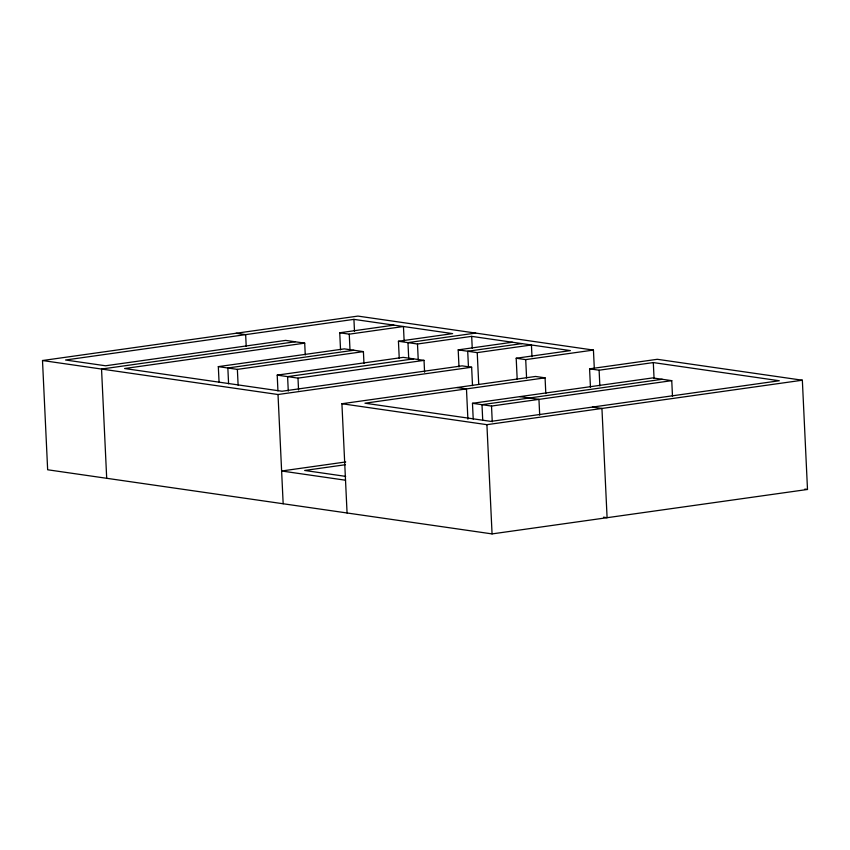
<?xml version="1.0" encoding="UTF-8"?>
<svg xmlns="http://www.w3.org/2000/svg" width="850" height="850" viewBox="0 0 850 850"><rect width="100%" height="100%" fill="white"/><g stroke="black" fill="none" stroke-linecap="round" stroke-linejoin="round"><path stroke-width="1.27" d="M590.452 387.26L589.581 368.836L657.305 359.295L802.347 380.216L807.5 489.462L492.065 533.906L47.653 469.774L42.5 360.527L357.924 316.094L593.438 350.072L594.309 368.507M399.245 358.36L398.438 341.254L452.636 333.614L353.929 319.366L65.546 360.007L105.549 365.776L285.653 340.393L304.704 343.145L305.267 354.992M340.542 349.892L339.734 332.775L393.933 325.146M295.184 341.774L101.543 369.049L106.696 478.295M339.734 332.775L349.254 334.156L403.453 326.517L404.132 340.999M304.704 343.145L124.589 368.528L282.009 391.244L462.124 365.861L471.644 367.232L472.515 385.666M219.077 382.426L218.322 366.626L344.367 348.872L363.407 351.613L363.97 363.46M353.887 350.243L227.853 367.997L228.597 383.796M475.681 333.083L407.968 342.624L408.712 358.424M218.322 366.626L237.373 369.378L363.407 351.613M398.438 341.254L417.488 343.995L471.686 336.366L570.393 350.604L516.194 358.243L517.193 379.302M277.95 390.915L277.206 375.126L403.24 357.361L424.033 360.368L424.586 372.215M459 366.987L458.192 349.871L512.391 342.231M413.631 358.87L287.598 376.624L288.277 391.106M521.911 343.612L467.712 351.241L468.456 367.041M458.192 349.871L477.233 352.623L531.431 344.983L531.994 356.83M277.206 375.126L297.989 378.123L424.033 360.368M42.5 360.527L278.014 394.517L471.644 367.232M516.194 358.243L525.714 359.614L593.438 350.072M347.066 512.986L341.913 403.739L535.543 376.454L545.073 377.836L545.817 393.624M545.073 377.836L364.958 403.208L490.907 421.388L779.301 380.747L653.31 362.578L599.112 370.207L589.581 368.836M473.216 419.092L472.473 403.304L652.704 377.91L671.755 380.651L672.499 396.451M662.235 379.281L481.993 404.674L482.736 420.474M472.473 403.304L491.513 406.056L671.755 380.651M341.913 403.739L486.912 424.671L802.347 380.216M345.727 461.954L281.616 470.996L345.525 480.218M345.419 464.716L304.661 470.464L345.674 476.382M236.13 333.253L245.65 334.624L246.213 346.471M456.949 387.536L466.469 388.907L467.893 419.178M519.903 396.621L538.953 399.373L539.697 415.161M592.418 407.086L601.938 408.457L607.091 517.703L603.521 517.183M804.865 489.09L807.489 489.473M653.31 362.578L654.054 378.367M599.112 370.207L599.856 386.006M525.714 359.614L526.586 378.048M491.513 406.056L492.256 421.844M486.912 424.671L492.065 533.906M477.233 352.623L478.72 384.211M471.686 336.366L472.239 348.203M417.488 343.995L418.232 359.794M353.929 319.366L354.493 331.213M349.254 334.156L349.998 349.945M297.989 378.123L298.552 389.969M278.014 394.517L283.167 503.763M237.373 369.378L238.117 385.167"/></g></svg>
